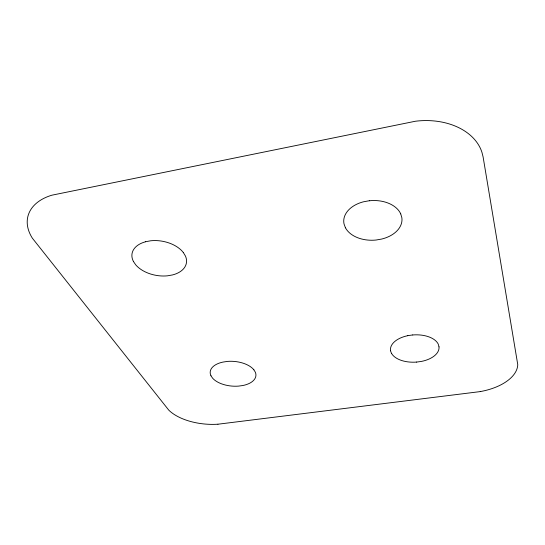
<?xml version="1.0" encoding="UTF-8"?>
<svg xmlns="http://www.w3.org/2000/svg" width="545" height="545" viewBox="0 0 545 545"><rect width="100%" height="100%" fill="white"/><g stroke="black" fill="none" stroke-linecap="round" stroke-linejoin="round"><path stroke-width="0.82" d="M145.481 241.742L150.706 240.781A27.55 17.311 9.8 0 1 183.324 252.539M407.735 335.652L412.729 334.943M480.261 391.596L217.939 424.214M369.333 200.73L363.379 201.82A29.096 19.824 -2.8 0 0 344.024 223.92L345.428 227.796M416.496 362.091L421.299 361.444A24.314 13.652 -3.1 0 0 439.011 346.858M253.861 369.769L255.367 372.276A22.897 12.365 4.6 0 1 242.777 385.533L238.458 386.119A22.897 12.365 4.6 0 1 212.618 378.189L210.949 375.743M183.311 252.499L185.45 256.055A27.55 17.311 9.8 0 1 172.445 274.953L167.431 275.825A27.55 17.311 9.8 0 1 135.725 264.836L133.368 261.382M391.494 353.433L390.513 350.748M400.725 213.838L401.876 217.83A29.103 19.824 -2.8 0 1 381.725 239.044L376.043 240.032A29.096 19.824 -2.8 0 1 345.448 227.79M439.025 346.858L438.234 344.106A24.314 13.652 -3.1 0 0 412.735 334.971M217.932 424.201A43.614 22.291 5.3 0 1 168.759 410.119L32.373 238.199A58.063 36.365 14.1 0 1 51.925 195.185L415.426 121.235A62.982 45.283 -7.4 0 1 481.95 152.362L483.108 156.967L517.75 364.571A47.762 25.595 -4.9 0 1 480.261 391.582M369.346 200.778A29.103 19.824 -2.8 0 1 400.718 213.872M416.55 362.078A24.314 13.652 -3.1 0 1 391.562 353.419M390.588 350.762A24.314 13.652 -3.1 0 1 407.803 335.679M133.409 261.416A27.55 17.311 9.8 0 1 145.515 241.789M210.976 375.771A22.897 12.365 4.6 0 1 222.98 362.084L227.435 361.403A22.897 12.365 4.6 0 1 253.861 369.803"/></g></svg>
